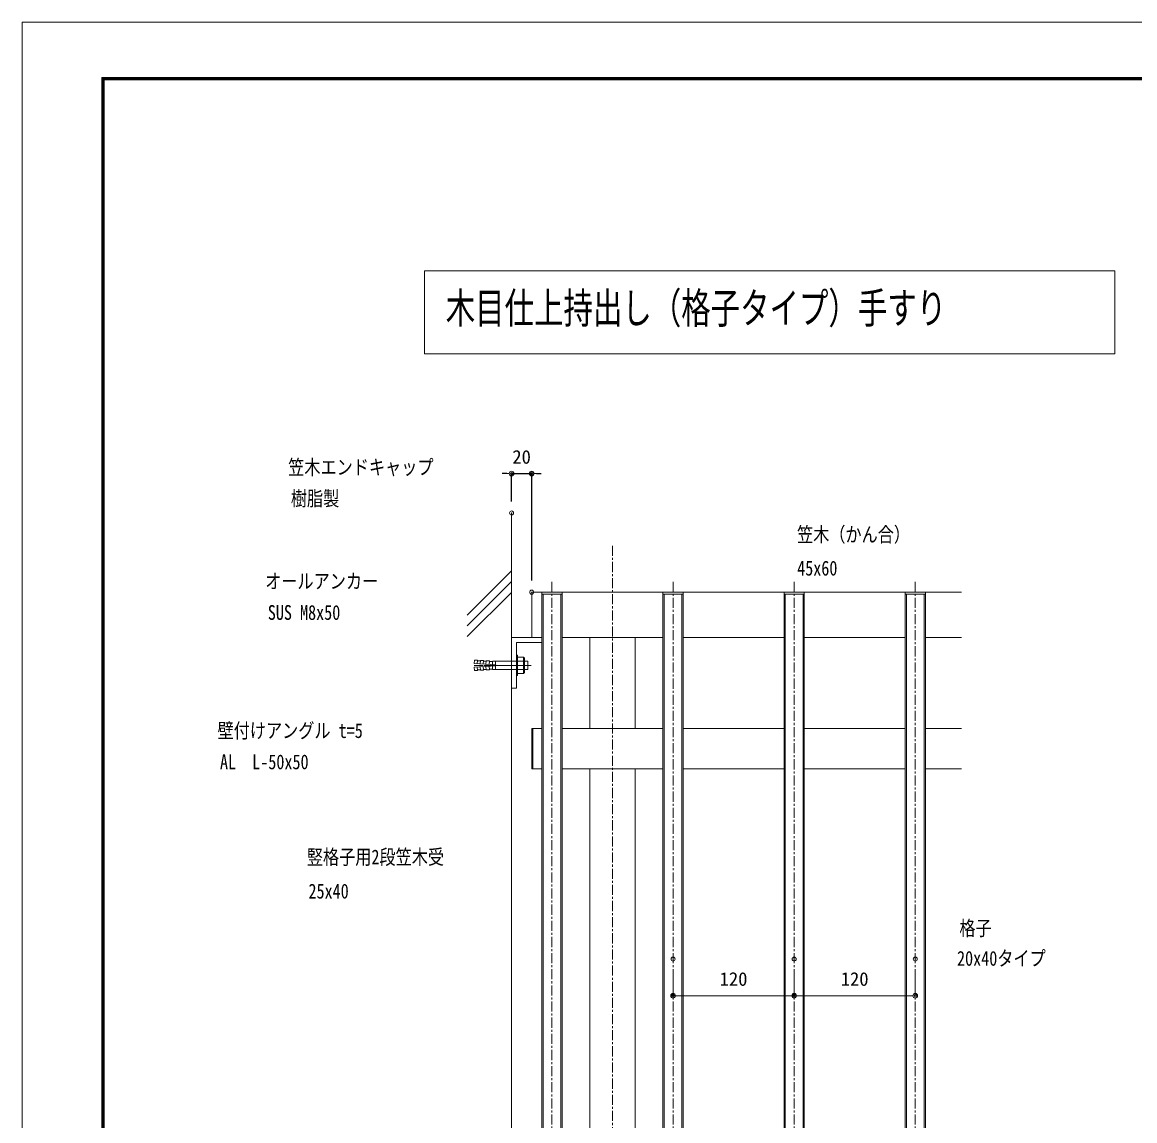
# Model space of a CAD drawing. Units: millimetres, scale not verified. Extents: x -1682 to 1682, y -1188 to 1188.
# Drawn here: x -1682 to -580, y 99 to 1188 of the extents above; entities that cross this region are included whole.
import ezdxf
from ezdxf.enums import TextEntityAlignment as Align

# ---------------------------------------------------------------- set-up
doc = ezdxf.new("R2010")
doc.units = ezdxf.units.MM
doc.header["$LTSCALE"] = 8
doc.header["$PDMODE"] = 32
doc.header["$PDSIZE"] = 4
doc.linetypes.add('USER1', pattern=[2, 1.25, -0.25, 0.25, -0.25])
doc.linetypes.add('USER4', pattern=[2.3, 2, -0.1, 0.1, -0.1])
for name, color, linetype, lineweight in [('0-0_0', 7, 'Continuous', 18), ('0-1_DEFPOINTS', 7, 'Continuous', 18), ('0-4_WAKU', 7, 'Continuous', 18), ('0-6_2躯体線', 4, 'Continuous', 18), ('0-7_3中心線', 2, 'USER1', 18), ('0-8_41ｱﾙﾐ', 6, 'Continuous', 18), ('0-9_1手摺寸法', 7, 'Continuous', 18), ('0-A_42ｱﾙﾐ部品', 6, 'Continuous', 18), ('1-2_3アルミ部材', 6, 'Continuous', 18)]:
    doc.layers.add(name, color=color, linetype=linetype, lineweight=lineweight)
doc.layers.add('0-E_1寸法', color=7, linetype='Continuous')
doc.styles.add('ＭＳ ゴシック', font='')
doc.styles.get('ＭＳ ゴシック').set_extended_font_data('MS Gothic')

# ---------------------------------------------------------------- blocks, each defined once
blk = doc.blocks.new('_ORIGIN2')
at = {"layer": '0-0_0'}
blk.add_line((-0.5, 0), (-1, 0), dxfattribs=at)
for radius in [0.5, 0.25]:
    blk.add_circle((0, 0), radius, dxfattribs=at)
blk = doc.blocks.new('D5')
at = {"layer": '0-1_DEFPOINTS'}
for p in [(-1035.438, 1164.676), (-1055.438, 1125.669), (-1035.438, 1047.169)]:
    blk.add_point(p, dxfattribs=at)
at = {"layer": '0-E_1寸法'}
for p, q in [((-1060.038, 1164.676), (-1064.638, 1164.676)), ((-1055.438, 1137.169), (-1055.438, 1164.676)), ((-1055.438, 1164.676), (-1035.438, 1164.676)), ((-1035.438, 1058.669), (-1035.438, 1164.676)), ((-1030.838, 1164.676), (-1026.238, 1164.676))]:
    blk.add_line(p, q, dxfattribs=at)
at = {"layer": '0-E_1寸法', "xscale": 4.6, "yscale": 4.6}
blk.add_blockref('_ORIGIN2', (-1055.438, 1164.676), dxfattribs=at)
at = {"layer": '0-E_1寸法', "xscale": 4.6, "yscale": 4.6, "rotation": 180}
blk.add_blockref('_ORIGIN2', (-1035.438, 1164.676), dxfattribs=at)
at = {"layer": '0-E_1寸法', "style": 'ＭＳ ゴシック'}
blk.add_text('20', height=13.49, dxfattribs=at).set_placement((-1054.638, 1170.426), align=Align.BOTTOM_LEFT)
blk = doc.blocks.new('D44')
at = {"layer": '0-1_DEFPOINTS'}
for p in [(-775.438, 683.559), (-655.438, 683.559), (-775.438, 647.298)]:
    blk.add_point(p, dxfattribs=at)
at = {"layer": '0-9_1手摺寸法'}
for p, q in [((-775.438, 672.059), (-775.438, 647.298)), ((-655.438, 672.059), (-655.438, 647.298)), ((-660.038, 647.298), (-770.838, 647.298))]:
    blk.add_line(p, q, dxfattribs=at)
at = {"layer": '0-9_1手摺寸法', "xscale": 4.6, "yscale": 4.6, "rotation": 180}
blk.add_blockref('_ORIGIN2', (-775.438, 647.298), dxfattribs=at)
at = {"layer": '0-9_1手摺寸法', "xscale": 4.6, "yscale": 4.6}
blk.add_blockref('_ORIGIN2', (-655.438, 647.298), dxfattribs=at)
at = {"layer": '0-9_1手摺寸法', "style": 'ＭＳ ゴシック'}
blk.add_text('120', height=13.49, dxfattribs=at).set_placement((-729.238, 653.048), align=Align.BOTTOM_LEFT)
blk = doc.blocks.new('D45')
at = {"layer": '0-1_DEFPOINTS'}
for p in [(-895.438, 683.559), (-775.438, 683.559), (-895.438, 647.298)]:
    blk.add_point(p, dxfattribs=at)
at = {"layer": '0-9_1手摺寸法'}
for p, q in [((-895.438, 672.059), (-895.438, 647.298)), ((-775.438, 672.059), (-775.438, 647.298)), ((-780.038, 647.298), (-890.838, 647.298))]:
    blk.add_line(p, q, dxfattribs=at)
at = {"layer": '0-9_1手摺寸法', "xscale": 4.6, "yscale": 4.6, "rotation": 180}
blk.add_blockref('_ORIGIN2', (-895.438, 647.298), dxfattribs=at)
at = {"layer": '0-9_1手摺寸法', "xscale": 4.6, "yscale": 4.6}
blk.add_blockref('_ORIGIN2', (-775.438, 647.298), dxfattribs=at)
at = {"layer": '0-9_1手摺寸法', "style": 'ＭＳ ゴシック'}
blk.add_text('120', height=13.49, dxfattribs=at).set_placement((-849.238, 653.048), align=Align.BOTTOM_LEFT)

msp = doc.modelspace()

# ---------------------------------------------------------------- linework, layer by layer
at = {"layer": '0-0_0'}
for p, q in [((-1177.178, 623.227), (-751.384, 623.227)), ((-1177.178, 623.227), (-1177.178, 578.227)), ((-1177.178, 578.227), (-1167.178, 578.227)), ((-1147.178, 578.227), (-1047.178, 578.227)), ((-1119.678, 488.227), (-1119.678, 578.227)), ((-1074.678, 578.227), (-1074.678, 488.227)), ((-1027.178, 578.227), (-927.178, 578.227)), ((-907.178, 578.227), (-807.178, 578.227)), ((-787.178, 578.227), (-751.384, 578.227)), ((-1119.678, -356.773), (-1119.678, 448.227)), ((-1074.678, 448.227), (-1074.678, -356.773))]:
    msp.add_line(p, q, dxfattribs=at)
msp.add_lwpolyline([(-599.513, 859.391), (-1283.475, 859.391), (-1283.475, 941.717), (-599.513, 941.717)], close=True, dxfattribs=at)
at = {"layer": '0-1_DEFPOINTS', "color": 5}
for p, q in [((-1682, 1188), (-1682, -1188)), ((1682, 1188), (-1682, 1188))]:
    msp.add_line(p, q, dxfattribs=at)
at = {"layer": '0-4_WAKU'}
for p, q in [((-1603.2, 1133.2), (-1603.2, -1129.2)), ((1599.2, 1133.2), (-1603.2, 1133.2)), ((-1602.6, 1132.6), (-1602.6, -1128.6)), ((1598.6, 1132.6), (-1602.6, 1132.6)), ((-1602, 1132), (-1602, -1128)), ((1598, 1132), (-1602, 1132)), ((-1601.4, 1131.4), (-1601.4, -1127.4)), ((1597.4, 1131.4), (-1601.4, 1131.4)), ((-1600.8, 1130.8), (-1600.8, -1126.8)), ((1596.8, 1130.8), (-1600.8, 1130.8))]:
    msp.add_line(p, q, dxfattribs=at)
at = {"layer": '0-6_2躯体線'}
for p, q in [((-1197.178, 701.727), (-1197.178, -601.773)), ((-1197.178, 644.283), (-1241.008, 600.453)), ((-1197.178, 633.675), (-1241.008, 589.844)), ((-1197.178, 623.066), (-1241.008, 579.236))]:
    msp.add_line(p, q, dxfattribs=at)
at = {"layer": '0-7_3中心線'}
for p, q in [((-1097.178, 669.207), (-1097.178, -601.773)), ((-1157.178, 633.6), (-1157.178, -484.355)), ((-1037.178, 633.6), (-1037.178, -484.355)), ((-917.178, 633.6), (-917.178, -484.355)), ((-797.178, 633.6), (-797.178, -484.355)), ((-1177.794, 550.727), (-1234.19, 550.727))]:
    msp.add_line(p, q, dxfattribs=at)
at = {"layer": '0-7_3中心線', "linetype": 'USER4'}
msp.add_line((-1177.794, 550.727), (-1224.592, 550.727), dxfattribs=at)
at = {"layer": '0-8_41ｱﾙﾐ'}
for p, q in [((-1167.178, -476.773), (-1167.178, 623.227)), ((-1167.178, 623.227), (-1147.178, 623.227)), ((-1167.178, 621.227), (-1147.178, 621.227)), ((-1165.978, -474.773), (-1165.978, 621.227)), ((-1148.378, -474.773), (-1148.378, 621.227)), ((-1147.178, -476.773), (-1147.178, 623.227)), ((-1047.178, -476.773), (-1047.178, 623.227)), ((-1027.178, 623.227), (-1047.178, 623.227)), ((-1027.178, 621.227), (-1047.178, 621.227)), ((-1045.978, -474.773), (-1045.978, 621.227)), ((-1028.378, -474.773), (-1028.378, 621.227)), ((-1027.178, -476.773), (-1027.178, 623.227)), ((-927.178, -476.773), (-927.178, 623.227)), ((-907.178, 623.227), (-927.178, 623.227)), ((-907.178, 621.227), (-927.178, 621.227)), ((-925.978, -474.773), (-925.978, 621.227)), ((-908.378, -474.773), (-908.378, 621.227)), ((-907.178, -476.773), (-907.178, 623.227)), ((-807.178, -476.773), (-807.178, 623.227)), ((-787.178, 623.227), (-807.178, 623.227)), ((-787.178, 621.227), (-807.178, 621.227)), ((-805.978, -474.773), (-805.978, 621.227)), ((-788.378, -474.773), (-788.378, 621.227)), ((-787.178, -476.773), (-787.178, 623.227)), ((-1212.738, 551.227), (-1234.192, 552.474)), ((-1234.19, 552.515), (-1233.991, 555.968)), ((-1230.979, 555.794), (-1233.991, 555.968)), ((-1230.979, 555.794), (-1231.179, 552.314)), ((-1228.012, 555.122), (-1231.007, 555.295)), ((-1227.984, 555.621), (-1228.184, 552.141)), ((-1224.989, 555.449), (-1227.984, 555.621)), ((-1224.989, 555.449), (-1225.189, 551.968)), ((-1222.356, 554.796), (-1225.017, 554.949)), ((-1222.356, 554.796), (-1224.933, 554.944)), ((-1222.328, 555.295), (-1222.528, 551.813)), ((-1219.333, 555.122), (-1222.328, 555.295)), ((-1218.999, 555.103), (-1221.994, 555.276)), ((-1218.999, 555.103), (-1219.199, 551.623)), ((-1216.366, 554.45), (-1219.027, 554.604)), ((-1216.032, 554.431), (-1219.027, 554.604)), ((-1216.004, 554.93), (-1216.204, 551.45)), ((-1213.008, 554.757), (-1216.004, 554.93)), ((-1213.21, 551.263), (-1213.008, 554.757)), ((-1192.178, 554.708), (-1213.008, 554.757)), ((-1212.738, 550.227), (-1212.738, 551.227)), ((-1192.178, 560.727), (-1192.178, 540.727)), ((-1191.192, 560.727), (-1192.178, 560.727)), ((-1191.192, 560.727), (-1191.192, 540.727)), ((-1185.192, 558.727), (-1191.192, 558.727)), ((-1185.192, 554.727), (-1191.192, 554.727)), ((-1185.192, 558.727), (-1185.192, 542.727)), ((-1184.192, 556.727), (-1184.192, 544.727)), ((-1180.995, 554.727), (-1184.192, 554.727)), ((-1180.995, 554.727), (-1180.995, 546.727)), ((-1212.738, 550.227), (-1234.192, 548.981)), ((-1234.19, 548.939), (-1233.991, 545.487)), ((-1230.979, 545.66), (-1233.991, 545.487)), ((-1230.979, 545.66), (-1231.179, 549.141)), ((-1228.012, 546.332), (-1231.007, 546.16)), ((-1227.984, 545.833), (-1228.184, 549.313)), ((-1224.989, 546.006), (-1227.984, 545.833)), ((-1224.989, 546.006), (-1225.189, 549.486)), ((-1222.356, 546.659), (-1225.017, 546.505)), ((-1222.356, 546.659), (-1224.933, 546.51)), ((-1222.328, 546.16), (-1222.528, 549.642)), ((-1219.333, 546.332), (-1222.328, 546.16)), ((-1218.999, 546.352), (-1221.994, 546.179)), ((-1218.999, 546.352), (-1219.199, 549.832)), ((-1216.032, 547.024), (-1219.027, 546.851)), ((-1216.366, 547.004), (-1219.027, 546.851)), ((-1216.004, 546.524), (-1216.204, 550.005)), ((-1213.008, 546.697), (-1216.004, 546.524)), ((-1192.178, 546.727), (-1213.24, 546.727)), ((-1213.21, 550.191), (-1213.008, 546.697)), ((-1191.192, 540.727), (-1192.178, 540.727)), ((-1185.192, 546.727), (-1191.192, 546.727)), ((-1185.192, 542.727), (-1191.192, 542.727)), ((-1180.995, 546.727), (-1184.192, 546.727))]:
    msp.add_line(p, q, dxfattribs=at)
for centre, radius, start, end in [((-1186.692, 556.727), 2.5, 306.8699, 53.1301), ((-1192.692, 550.727), 8.5, 331.92751, 28.07249), ((-1186.692, 544.727), 2.5, 306.8699, 53.1301)]:
    msp.add_arc(centre, radius, start, end, dxfattribs=at)
at = {"layer": '0-A_42ｱﾙﾐ部品'}
for p, q in [((-1197.178, 578.227), (-1167.178, 578.227)), ((-1197.178, 528.227), (-1197.178, 578.227)), ((-1192.178, 528.227), (-1192.178, 573.227)), ((-1192.178, 573.227), (-1167.178, 573.227)), ((-1192.178, 528.227), (-1197.178, 528.227))]:
    msp.add_line(p, q, dxfattribs=at)
at = {"layer": '1-2_3アルミ部材'}
for p, q in [((-1177.178, 448.227), (-1177.178, 488.227)), ((-1177.178, 488.227), (-1167.178, 488.227)), ((-1176.178, 448.227), (-1176.178, 488.227)), ((-1047.178, 488.227), (-1147.178, 488.227)), ((-927.178, 488.227), (-1027.178, 488.227)), ((-807.178, 488.227), (-907.178, 488.227)), ((-751.384, 488.227), (-787.178, 488.227)), ((-1177.178, 448.227), (-1167.178, 448.227)), ((-1047.178, 448.227), (-1147.178, 448.227)), ((-927.178, 448.227), (-1027.178, 448.227)), ((-807.178, 448.227), (-907.178, 448.227)), ((-751.384, 448.227), (-787.178, 448.227))]:
    msp.add_line(p, q, dxfattribs=at)

# ---------------------------------------------------------------- block references
at = {"layer": '0-9_1手摺寸法'}
for name in ['D45', 'D44']:
    msp.add_blockref(name, (-141.739, -423.942), dxfattribs=at)
at = {"layer": '0-E_1寸法'}
msp.add_blockref('D5', (-141.739, -423.942), dxfattribs=at)

# ---------------------------------------------------------------- texts
at = {"layer": '0-0_0', "style": 'ＭＳ ゴシック'}
for s, height, width, p in [('木目仕上持出し（格子タイプ）手すり', 30.55, 0.7, (-1262.412, 880.341)), ('笠木エンドキャップ', 14.66, 0.8, (-1418.483, 735.373)), ('樹脂製', 14.66, 0.8, (-1415.88, 704.389)), ('笠木（かん合）', 14.66, 0.8, (-914.334, 668.679)), ('45x60', 14.66, 0.8, (-914.196, 635.325)), ('オールアンカー', 14.66, 0.8, (-1441.308, 622.379)), ('SUS M8x50', 14.66, 0.8, (-1438.704, 591.394)), ('壁付けアングル t=5', 14.66, 0.8, (-1488.47, 474.337)), ('AL\u3000L-50x50', 14.66, 0.8, (-1486.094, 443.353)), ('竪格子用2段笠木受', 14.66, 0.8, (-1400.026, 349.104)), ('25x40', 14.66, 0.8, (-1398.401, 315.247)), ('格子', 14.66, 0.8, (-753.508, 278.569)), ('20x40タイプ', 14.66, 0.8, (-755.778, 248.636))]:
    msp.add_text(s, height=height, dxfattribs=dict(at, width=width)).set_placement(p, align=Align.BOTTOM_LEFT)

doc.saveas('drawing.dxf')
